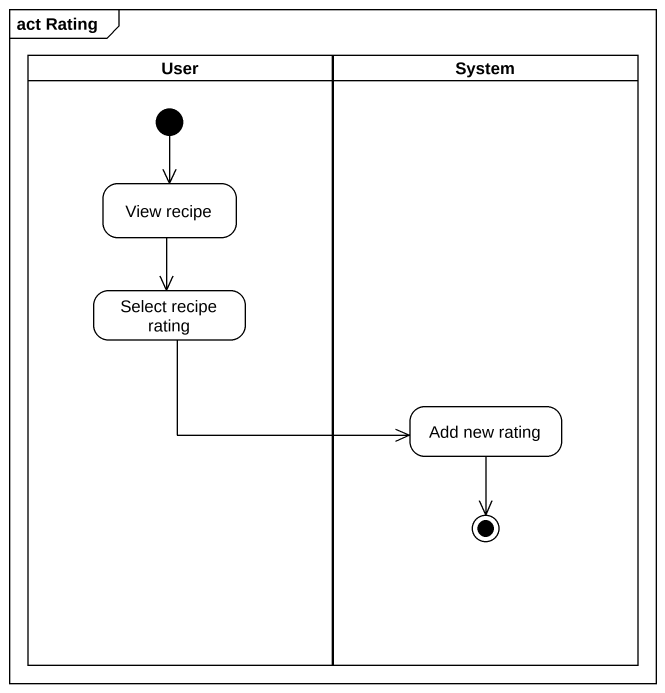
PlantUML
@startuml
mainframe act Rating
hide empty description
state User <<partition>> {
  state "View recipe" as View_recipe
  state "Select recipe rating" as Select_recipe_rating
  [*] --> View_recipe
}
state System <<partition>> {
  state "Add new rating" as Add_new_rating
  Add_new_rating --> [*]
}
View_recipe --> Select_recipe_rating
Select_recipe_rating -right-> Add_new_rating
@enduml
